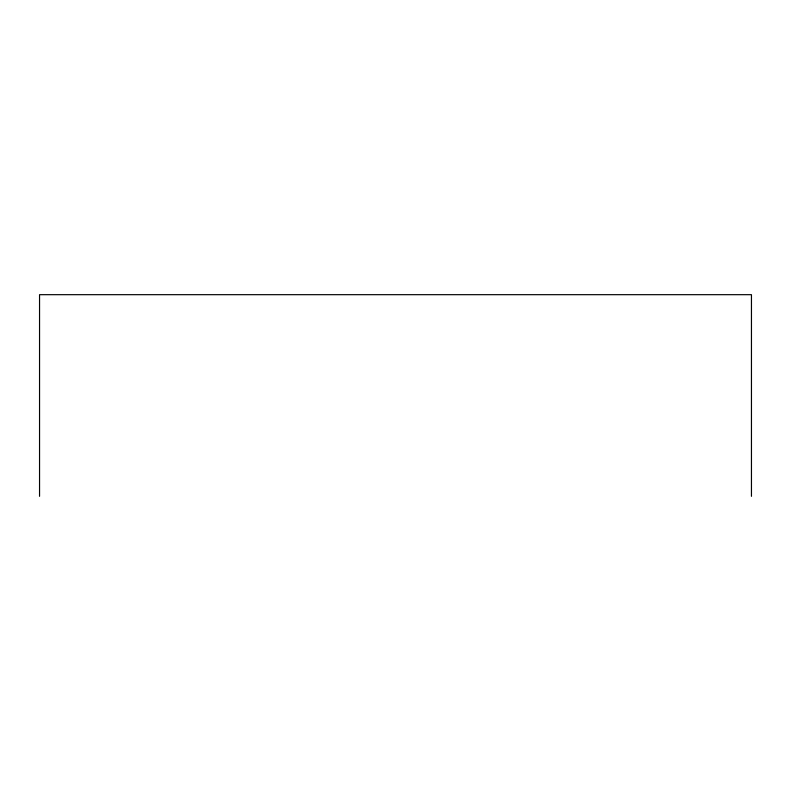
<?xml version="1.0" encoding="UTF-8"?>
<svg xmlns="http://www.w3.org/2000/svg" width="791" height="791" viewBox="0 0 791 791"><rect width="100%" height="100%" fill="white"/><g stroke="black" fill="none" stroke-linecap="round" stroke-linejoin="round"><path stroke-width="1.19" d="M751.45 496.323L751.45 294.677L39.55 294.677L39.55 496.323"/></g></svg>
